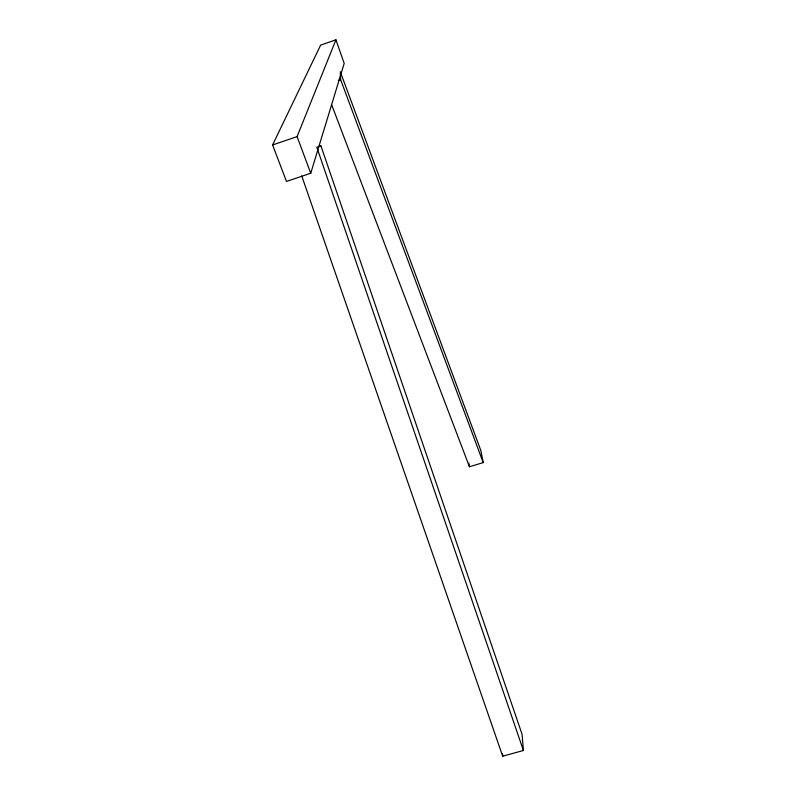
<?xml version="1.0" encoding="UTF-8"?>
<svg xmlns="http://www.w3.org/2000/svg" width="796" height="796" viewBox="0 0 796 796"><rect width="100%" height="100%" fill="white"/><g stroke="black" fill="none" stroke-linecap="round" stroke-linejoin="round"><path stroke-width="1.19" d="M310.738 173.259L344.19 63.372L335.922 39.8L320.609 45.143L272.59 144.962L286.48 181.428L310.738 173.259L297.087 136.614L335.922 39.8M338.28 80.426L340.618 79.62L340.28 71.739L480.824 450.456L483.192 462.595L469.451 466.774L331.743 104.982M272.59 144.962L297.087 136.614M318.639 146.613L320.927 145.837L522.067 734.32L523.41 750.489L502.684 756.2L301.734 175.906M320.927 145.837L316.788 147.17L523.41 750.489M340.618 79.62L483.192 462.595M468.804 463.123L469.451 466.774M502.565 753.872L502.684 756.2"/></g></svg>
